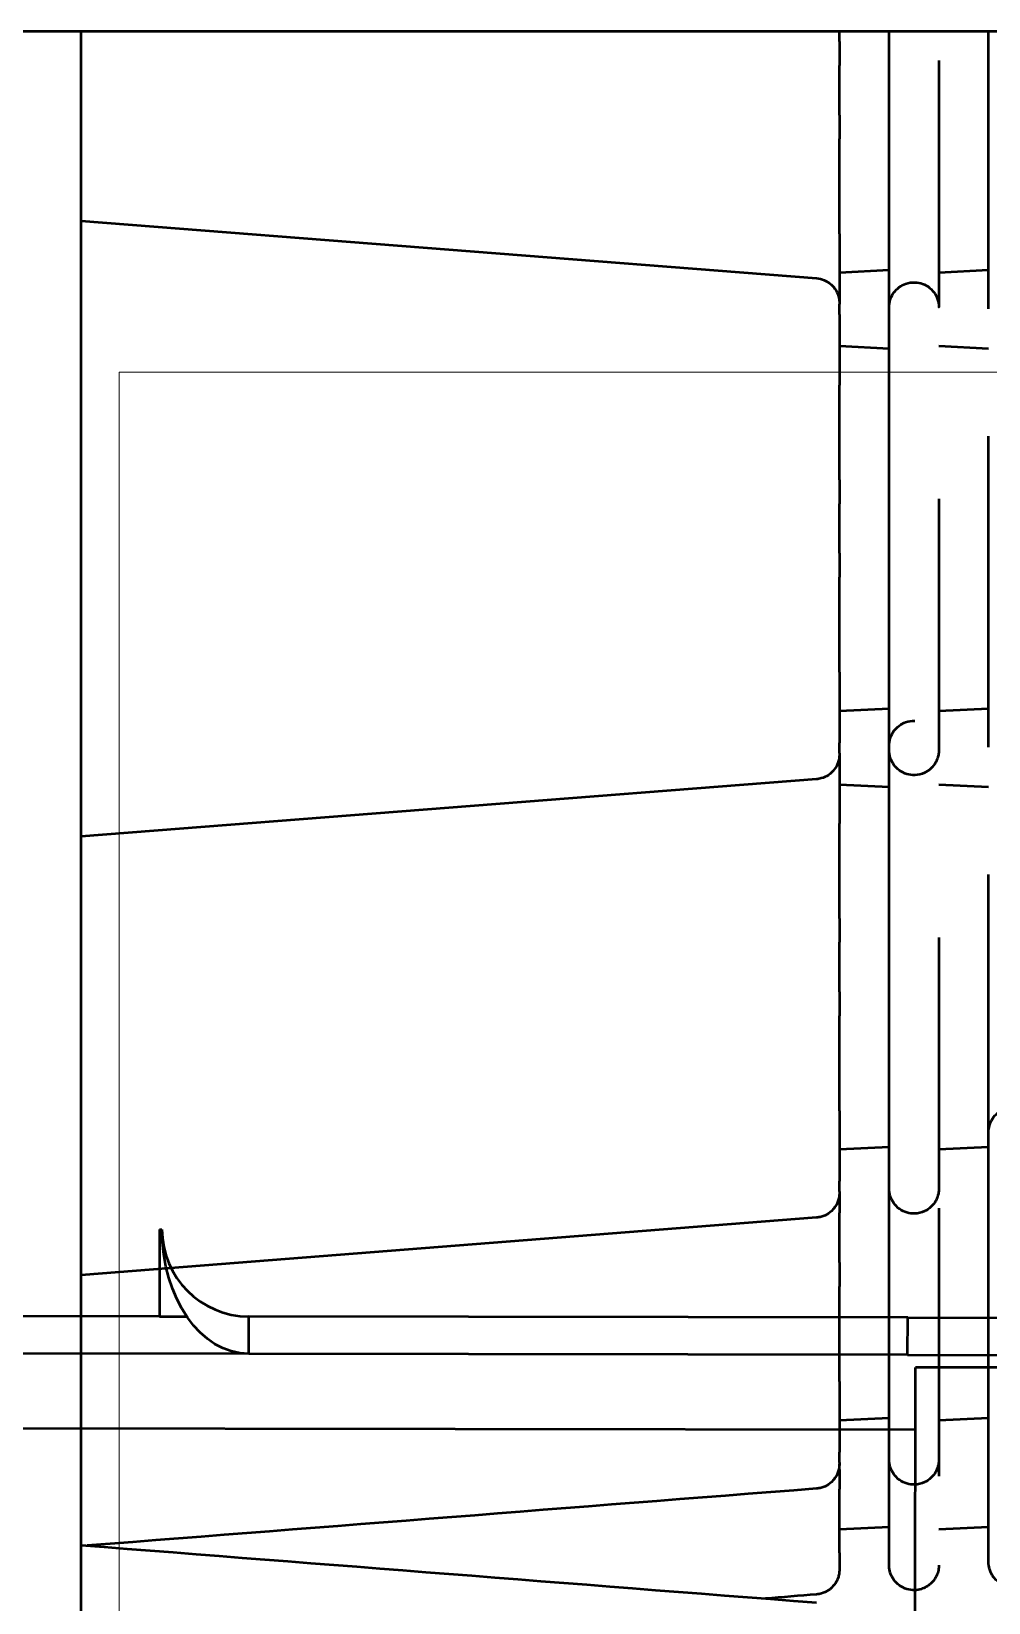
# Model space of a CAD drawing. Extents: x -3873 to 164127, y 7129 to 96529.
# Drawn here: x 50468.7 to 50507.2, y 61193.1 to 61256.3 of the extents above; entities that cross this region are included whole.
import ezdxf

# ---------------------------------------------------------------- set-up
doc = ezdxf.new("R2010")
doc.units = 0
doc.layers.get('0').update_dxf_attribs({"linetype": 'CONTINUOUS'})
doc.layers.add('LAYOUT Kromeka', color=1, linetype='CONTINUOUS', lineweight=5)
doc.layers.add('Visible (ISO)', color=7, linetype='CONTINUOUS', lineweight=50)

# ---------------------------------------------------------------- blocks, each defined once
blk = doc.blocks.new('KD43-180-CCW Feet Cutter & Unloader')
at = {"layer": 'Visible (ISO)', "color": 1}
for p, q in [((1576.799, 963), (1576.799, 870)), ((1540.299, 931.562), (1540.299, 927.322)), ((1544.299, 931.687), (1544.299, 927.442)), ((1546.299, 931.859), (1546.299, 931.86)), ((1546.299, 931.667), (1546.299, 931.859)), ((1546.299, 931.181), (1546.299, 931.667)), ((1546.299, 931.181), (1546.299, 930.192)), ((1540.299, 930.156), (1542.299, 930.253)), ((1544.299, 930.156), (1546.299, 930.253)), ((1546.299, 930.192), (1546.299, 928.632)), ((1546.299, 927.832), (1546.299, 928.632)), ((1542.299, 927.442), (1542.299, 928.1)), ((1546.299, 927.832), (1546.299, 927.607)), ((1546.299, 927.556), (1546.299, 927.607)), ((1540.299, 927.322), (1540.299, 916.423)), ((1542.299, 917.321), (1542.299, 927.442)), ((1544.299, 927.442), (1544.299, 916.543)), ((1546.299, 927.556), (1546.299, 927.138)), ((1546.299, 926.446), (1546.299, 927.138)), ((1546.299, 925.461), (1546.299, 926.446)), ((1540.299, 925.771), (1542.299, 925.869)), ((1544.299, 925.771), (1546.299, 925.869)), ((1546.299, 924.294), (1546.299, 925.461)), ((1546.299, 924.294), (1546.299, 922.597)), ((1546.299, 922.597), (1546.299, 920.475)), ((1546.299, 919.512), (1546.299, 920.475)), ((1547.221, 917.706), (1576.799, 920.017)), ((1546.299, 919.512), (1546.299, 917.516)), ((1546.299, 916.709), (1546.299, 917.516)), ((1540.299, 916.423), (1540.299, 904.405)), ((1542.299, 906.436), (1542.299, 916.543)), ((1544.299, 916.543), (1544.299, 904.611)), ((1546.299, 916.66), (1546.299, 916.709)), ((1546.299, 916.66), (1546.299, 916.244)), ((1546.299, 915.554), (1546.299, 916.244)), ((1540.299, 914.873), (1542.299, 914.971)), ((1544.299, 914.873), (1546.299, 914.971)), ((1546.299, 914.571), (1546.299, 915.554)), ((1546.299, 913.407), (1546.299, 914.571)), ((1546.299, 913.407), (1546.299, 911.71)), ((1546.299, 911.71), (1546.299, 909.589)), ((1546.299, 908.627), (1546.299, 909.589)), ((1546.299, 908.627), (1546.299, 906.631)), ((1546.299, 905.676), (1546.299, 906.631)), ((1546.299, 905.676), (1546.299, 903.55)), ((1540.299, 904.405), (1540.299, 903.912)), ((1544.299, 904.611), (1544.299, 898.91)), ((1546.299, 903.55), (1546.299, 901.859)), ((1547.221, 900.072), (1576.799, 902.383)), ((1546.299, 900.691), (1546.299, 901.859)), ((1546.299, 899.711), (1546.299, 900.691)), ((1540.299, 900.394), (1542.299, 900.296)), ((1544.299, 900.394), (1546.299, 900.296)), ((1546.299, 899.075), (1546.299, 899.711)), ((1540.299, 898.79), (1540.299, 886.768)), ((1542.299, 888.798), (1542.299, 898.91)), ((1544.299, 898.91), (1544.299, 886.973)), ((1546.299, 899.026), (1546.299, 899.075)), ((1546.299, 899.026), (1546.299, 898.609)), ((1546.299, 897.918), (1546.299, 898.609)), ((1546.299, 896.935), (1546.299, 897.918)), ((1540.299, 897.24), (1542.299, 897.337)), ((1544.299, 897.24), (1546.299, 897.337)), ((1546.299, 895.77), (1546.299, 896.935)), ((1546.299, 895.77), (1546.299, 894.073)), ((1546.299, 894.073), (1546.299, 891.952)), ((1546.299, 890.989), (1546.299, 891.952)), ((1546.299, 890.989), (1546.299, 888.993)), ((1546.299, 888.038), (1546.299, 888.993)), ((1546.299, 888.038), (1546.299, 885.912)), ((1540.299, 886.768), (1540.299, 886.275)), ((1544.299, 886.973), (1544.299, 881.09)), ((1546.299, 885.912), (1546.299, 884.222)), ((1546.299, 883.055), (1546.299, 884.222)), ((1540.299, 882.76), (1542.299, 882.663)), ((1544.299, 882.76), (1546.299, 882.663)), ((1546.299, 882.075), (1546.299, 883.055)), ((1546.299, 881.386), (1546.299, 882.075)), ((1540.299, 881.156), (1540.299, 870)), ((1542.299, 871.171), (1542.299, 881.09)), ((1544.299, 881.09), (1544.299, 870)), ((1546.299, 881.386), (1546.299, 880.973)), ((1546.299, 880.925), (1546.299, 880.973)), ((1546.299, 880.288), (1546.299, 880.925)), ((1546.299, 879.306), (1546.299, 880.288)), ((1540.299, 879.606), (1542.299, 879.704)), ((1544.299, 879.606), (1546.299, 879.704)), ((1576.799, 877.617), (1547.221, 879.928)), ((1546.299, 878.141), (1546.299, 879.306)), ((1546.299, 878.141), (1546.299, 876.445)), ((1546.299, 876.445), (1546.299, 874.325)), ((1546.299, 873.362), (1546.299, 874.325)), ((1546.299, 873.362), (1546.299, 871.366)), ((1546.299, 870.411), (1546.299, 871.366)), ((1546.299, 870.411), (1546.299, 870)), ((1185.799, 870), (1645.799, 870))]:
    blk.add_line(p, q, dxfattribs=at)
for points, knots in [([(1542.299, 931.687), (1542.299, 931.689), (1542.299, 931.692), (1542.299, 931.703), (1542.299, 931.712), (1542.3, 931.738), (1542.301, 931.756), (1542.306, 931.809), (1542.311, 931.845), (1542.332, 931.95), (1542.353, 932.019), (1542.41, 932.15), (1542.446, 932.213), (1542.529, 932.329), (1542.578, 932.383), (1542.684, 932.479), (1542.743, 932.521), (1542.867, 932.592), (1542.934, 932.621), (1543.088, 932.669), (1543.178, 932.684), (1543.268, 932.686)], [0, 0, 0, 0, 0.0006672, 0.0006672, 0.003336, 0.003336, 0.0086751, 0.0086751, 0.0193643, 0.0193643, 0.0408325, 0.0408325, 0.0623007, 0.0623007, 0.0837689, 0.0837689, 0.105237, 0.105237, 0.1267052, 0.1267052, 0.1536229, 0.1536229, 0.1536229, 0.1536229]), ([(1543.268, 932.687), (1543.375, 932.69), (1543.485, 932.676), (1543.692, 932.613), (1543.792, 932.564), (1543.968, 932.438), (1544.047, 932.36), (1544.174, 932.184), (1544.223, 932.084), (1544.269, 931.934), (1544.28, 931.886), (1544.295, 931.788), (1544.299, 931.737), (1544.299, 931.687)], [0, 0, 0, 0, 0.0323412, 0.0323412, 0.0648515, 0.0648515, 0.0973563, 0.0973563, 0.1298622, 0.1298622, 0.1445699, 0.1445699, 0.1596116, 0.1596116, 0.1596116, 0.1596116]), ([(1546.299, 931.86), (1546.299, 931.917), (1546.304, 931.975), (1546.323, 932.086), (1546.337, 932.14), (1546.391, 932.292), (1546.443, 932.387), (1546.571, 932.554), (1546.65, 932.629), (1546.825, 932.747), (1546.923, 932.793), (1547.087, 932.84), (1547.152, 932.852), (1547.217, 932.857)], [0, 0, 0, 0, 0.0171679, 0.0171679, 0.0338477, 0.0338477, 0.0654965, 0.0654965, 0.0971453, 0.0971453, 0.128794, 0.128794, 0.14842, 0.14842, 0.14842, 0.14842]), ([(1539.268, 932.561), (1539.375, 932.565), (1539.485, 932.55), (1539.692, 932.488), (1539.792, 932.439), (1539.968, 932.313), (1540.047, 932.234), (1540.174, 932.059), (1540.223, 931.959), (1540.269, 931.808), (1540.28, 931.76), (1540.295, 931.662), (1540.299, 931.612), (1540.299, 931.562)], [0, 0, 0, 0, 0.0323408, 0.0323408, 0.0648508, 0.0648508, 0.0973554, 0.0973554, 0.1298615, 0.1298615, 0.1445699, 0.1445699, 0.1596124, 0.1596124, 0.1596124, 0.1596124]), ([(1542.299, 927.442), (1542.299, 927.503), (1542.305, 927.566), (1542.336, 927.731), (1542.373, 927.833), (1542.475, 928.017), (1542.541, 928.102), (1542.696, 928.246), (1542.785, 928.306), (1543.002, 928.406), (1543.136, 928.437), (1543.269, 928.441)], [0, 0, 0, 0, 0.0186561, 0.0186561, 0.0502888, 0.0502888, 0.0819215, 0.0819215, 0.1135542, 0.1135542, 0.1533838, 0.1533838, 0.1533838, 0.1533838]), ([(1543.269, 928.441), (1543.377, 928.444), (1543.486, 928.43), (1543.693, 928.367), (1543.793, 928.318), (1543.969, 928.192), (1544.048, 928.113), (1544.174, 927.937), (1544.224, 927.837), (1544.271, 927.682), (1544.283, 927.63), (1544.294, 927.55), (1544.296, 927.523), (1544.298, 927.485), (1544.299, 927.475), (1544.299, 927.457), (1544.299, 927.45), (1544.299, 927.442), (1544.299, 927.442), (1544.299, 927.442), (1544.299, 927.442), (1544.299, 927.442)], [0, 0, 0, 0, 0.0323424, 0.0323424, 0.0648538, 0.0648538, 0.097359, 0.097359, 0.1298643, 0.1298643, 0.1459593, 0.1459593, 0.1540946, 0.1540946, 0.1571432, 0.1571432, 0.1594296, 0.1594296, 0.1594564, 0.1594564, 0.1594813, 0.1594813, 0.1594813, 0.1594813]), ([(1546.299, 927.607), (1546.299, 927.665), (1546.304, 927.723), (1546.324, 927.835), (1546.338, 927.89), (1546.393, 928.043), (1546.445, 928.137), (1546.574, 928.304), (1546.653, 928.378), (1546.828, 928.496), (1546.926, 928.541), (1547.091, 928.587), (1547.156, 928.599), (1547.221, 928.604)], [0, 0, 0, 0, 0.0173688, 0.0173688, 0.0342325, 0.0342325, 0.0658813, 0.0658813, 0.0975301, 0.0975301, 0.1291788, 0.1291788, 0.1488048, 0.1488048, 0.1488048, 0.1488048]), ([(1542.299, 916.543), (1542.299, 916.605), (1542.305, 916.668), (1542.336, 916.833), (1542.373, 916.935), (1542.475, 917.119), (1542.541, 917.204), (1542.696, 917.348), (1542.785, 917.408), (1543.002, 917.507), (1543.136, 917.539), (1543.269, 917.543)], [0, 0, 0, 0, 0.0186561, 0.0186561, 0.0502888, 0.0502888, 0.0819215, 0.0819215, 0.1135542, 0.1135542, 0.1533838, 0.1533838, 0.1533838, 0.1533838]), ([(1543.269, 917.543), (1543.377, 917.546), (1543.486, 917.532), (1543.693, 917.469), (1543.793, 917.42), (1543.969, 917.293), (1544.048, 917.215), (1544.174, 917.039), (1544.224, 916.939), (1544.271, 916.784), (1544.283, 916.731), (1544.294, 916.651), (1544.296, 916.624), (1544.298, 916.587), (1544.299, 916.577), (1544.299, 916.559), (1544.299, 916.552), (1544.299, 916.544), (1544.299, 916.544), (1544.299, 916.544), (1544.299, 916.544), (1544.299, 916.543)], [0, 0, 0, 0, 0.0323424, 0.0323424, 0.0648538, 0.0648538, 0.097359, 0.097359, 0.1298643, 0.1298643, 0.1459593, 0.1459593, 0.1540946, 0.1540946, 0.1571432, 0.1571432, 0.1594296, 0.1594296, 0.1594564, 0.1594564, 0.1594813, 0.1594813, 0.1594813, 0.1594813]), ([(1546.299, 916.709), (1546.299, 916.767), (1546.304, 916.825), (1546.324, 916.937), (1546.338, 916.992), (1546.393, 917.144), (1546.445, 917.239), (1546.574, 917.406), (1546.653, 917.48), (1546.828, 917.597), (1546.926, 917.643), (1547.091, 917.689), (1547.156, 917.701), (1547.221, 917.706)], [0, 0, 0, 0, 0.0173688, 0.0173688, 0.0342325, 0.0342325, 0.0658813, 0.0658813, 0.0975301, 0.0975301, 0.1291788, 0.1291788, 0.1488048, 0.1488048, 0.1488048, 0.1488048]), ([(1540.299, 914.27), (1540.299, 914.243), (1540.298, 914.217), (1540.289, 914.11), (1540.273, 914.03), (1540.213, 913.85), (1540.161, 913.751), (1540.029, 913.578), (1539.948, 913.502), (1539.768, 913.38), (1539.667, 913.334), (1539.467, 913.279), (1539.367, 913.267), (1539.268, 913.271)], [0, 0, 0, 0, 0.0079932, 0.0079932, 0.0321193, 0.0321193, 0.064891, 0.064891, 0.0973886, 0.0973886, 0.1298948, 0.1298948, 0.1596073, 0.1596073, 0.1596073, 0.1596073]), ([(1542.299, 898.91), (1542.299, 898.972), (1542.305, 899.035), (1542.336, 899.199), (1542.373, 899.301), (1542.475, 899.486), (1542.541, 899.571), (1542.696, 899.714), (1542.785, 899.774), (1543.002, 899.874), (1543.136, 899.905), (1543.269, 899.909)], [0, 0, 0, 0, 0.0186561, 0.0186561, 0.0502888, 0.0502888, 0.0819215, 0.0819215, 0.1135542, 0.1135542, 0.1533838, 0.1533838, 0.1533838, 0.1533838]), ([(1543.269, 899.909), (1543.377, 899.913), (1543.486, 899.898), (1543.693, 899.835), (1543.793, 899.786), (1543.969, 899.66), (1544.048, 899.581), (1544.174, 899.405), (1544.224, 899.306), (1544.271, 899.151), (1544.283, 899.098), (1544.294, 899.018), (1544.296, 898.991), (1544.298, 898.954), (1544.299, 898.943), (1544.299, 898.926), (1544.299, 898.918), (1544.299, 898.91), (1544.299, 898.91), (1544.299, 898.91), (1544.299, 898.91), (1544.299, 898.91)], [0, 0, 0, 0, 0.0323424, 0.0323424, 0.0648538, 0.0648538, 0.097359, 0.097359, 0.1298643, 0.1298643, 0.1459593, 0.1459593, 0.1540946, 0.1540946, 0.1571432, 0.1571432, 0.1594296, 0.1594296, 0.1594564, 0.1594564, 0.1594813, 0.1594813, 0.1594813, 0.1594813]), ([(1546.299, 899.075), (1546.299, 899.133), (1546.304, 899.191), (1546.324, 899.304), (1546.338, 899.359), (1546.393, 899.511), (1546.445, 899.606), (1546.574, 899.772), (1546.653, 899.846), (1546.828, 899.964), (1546.926, 900.009), (1547.091, 900.056), (1547.156, 900.067), (1547.221, 900.072)], [0, 0, 0, 0, 0.0173688, 0.0173688, 0.0342325, 0.0342325, 0.0658813, 0.0658813, 0.0975301, 0.0975301, 0.1291788, 0.1291788, 0.1488048, 0.1488048, 0.1488048, 0.1488048]), ([(1544.299, 898.724), (1544.299, 898.667), (1544.294, 898.609), (1544.275, 898.498), (1544.261, 898.444), (1544.21, 898.299), (1544.163, 898.21), (1544.046, 898.052), (1543.975, 897.98), (1543.817, 897.863), (1543.729, 897.815), (1543.519, 897.74), (1543.393, 897.72), (1543.269, 897.724)], [0, 0, 0, 0, 0.0171238, 0.0171238, 0.0337587, 0.0337587, 0.0632892, 0.0632892, 0.0928197, 0.0928197, 0.1223502, 0.1223502, 0.1594958, 0.1594958, 0.1594958, 0.1594958]), ([(1543.269, 880.091), (1543.161, 880.094), (1543.053, 880.115), (1542.85, 880.19), (1542.753, 880.245), (1542.585, 880.382), (1542.511, 880.465), (1542.395, 880.648), (1542.352, 880.751), (1542.314, 880.908), (1542.306, 880.961), (1542.301, 881.028), (1542.3, 881.042), (1542.299, 881.066), (1542.299, 881.076), (1542.299, 881.087), (1542.299, 881.088), (1542.299, 881.089), (1542.299, 881.09), (1542.299, 881.09), (1542.299, 881.09), (1542.299, 881.09)], [0, 0, 0, 0, 0.0323459, 0.0323459, 0.0648577, 0.0648577, 0.097363, 0.097363, 0.1298678, 0.1298678, 0.1459624, 0.1459624, 0.1500274, 0.1500274, 0.153076, 0.153076, 0.1533617, 0.1533617, 0.1534615, 0.1534615, 0.153474, 0.153474, 0.153474, 0.153474]), ([(1544.299, 881.09), (1544.299, 881.033), (1544.294, 880.976), (1544.275, 880.865), (1544.261, 880.811), (1544.21, 880.666), (1544.163, 880.577), (1544.046, 880.418), (1543.975, 880.347), (1543.817, 880.229), (1543.729, 880.182), (1543.519, 880.107), (1543.393, 880.087), (1543.269, 880.091)], [0, 0, 0, 0, 0.0171072, 0.0171072, 0.0337269, 0.0337269, 0.0632648, 0.0632648, 0.0928027, 0.0928027, 0.1223406, 0.1223406, 0.1594956, 0.1594956, 0.1594956, 0.1594956]), ([(1547.221, 879.928), (1547.114, 879.936), (1547.006, 879.962), (1546.809, 880.046), (1546.717, 880.105), (1546.558, 880.245), (1546.489, 880.329), (1546.382, 880.513), (1546.342, 880.614), (1546.313, 880.752), (1546.308, 880.786), (1546.301, 880.855), (1546.299, 880.89), (1546.299, 880.925)], [0, 0, 0, 0, 0.0323662, 0.0323662, 0.0642129, 0.0642129, 0.0960772, 0.0960772, 0.1279395, 0.1279395, 0.1382725, 0.1382725, 0.148718, 0.148718, 0.148718, 0.148718])]:
    blk.add_open_spline(points, degree=3, knots=knots, dxfattribs=at)
for points in [[(1543.268, 932.687), (1543.268, 932.687), (1543.268, 932.687), (1543.268, 932.687)], [(1547.217, 932.857), (1547.904, 932.913), (1548.591, 932.97), (1549.278, 933.026)], [(1576.799, 930.876), (1566.94, 931.646), (1557.08, 932.417), (1547.221, 933.187)], [(1547.221, 928.604), (1556.998, 929.368), (1566.774, 930.132), (1576.551, 930.895)]]:
    blk.add_open_spline(points, degree=3, dxfattribs=at)
blk = doc.blocks.new('FP01_Feet_Scalder')
at = {"layer": 'Visible (ISO)', "color": 0}
for p, q in [((2459.5, 429.92), (2459.5, 544.82)), ((2458, 426.32), (2458, 539.82)), ((2455, 496), (2455, 399.5)), ((2463, 429.92), (2459.5, 429.92)), ((2459.5, 429.92), (2459.5, 428.819)), ((2463, 429.92), (2463, 429.82)), ((2458, 399.82), (2458, 426.32)), ((2458, 426.32), (2459.5, 426.32)), ((2459.5, 399.82), (2459.5, 426.32)), ((2447.5, 399.5), (2457.5, 399.5)), ((2457.5, 359.5), (2457.5, 399.5)), ((2458, 399.82), (2458, -35.18)), ((2458, 399.82), (2459.5, 399.82)), ((2459.5, 399.82), (2459.5, -35.18))]:
    blk.add_line(p, q, dxfattribs=at)
blk.add_arc((2463, 426.32), 3.5, 90, 180, dxfattribs=at)
at = {"layer": 'Visible (ISO)', "color": 0, "extrusion": (0, 0, -1)}
blk.add_ellipse((2463, 426.32), major_axis=(-5, 0), ratio=0.7, start_param=0, end_param=1.570796, dxfattribs=at)
blk = doc.blocks.new('feet_scalder_platform')
at = {"ltscale": 20}
for p, q in [((-520, -2751.145), (-520, 0)), ((1220, -2751.145), (-520, -2751.145))]:
    blk.add_line(p, q, dxfattribs=at)

msp = doc.modelspace()

# ---------------------------------------------------------------- block references
at = {"layer": 'LAYOUT Kromeka', "color": 6, "ltscale": 20, "rotation": 180}
msp.add_blockref('KD43-180-CCW Feet Cutter & Unloader', (52047.453, 62126.299), dxfattribs=at)
at = {"layer": 'LAYOUT Kromeka', "rotation": 89.90410115215707}
msp.add_blockref('FP01_Feet_Scalder', (50899.603, 58744.405), dxfattribs=at)
at = {"layer": 'LAYOUT Kromeka', "color": 0, "linetype": 'Continuous', "ltscale": 50, "xscale": -1, "rotation": 180}
msp.add_blockref('feet_scalder_platform', (50992.188, 58491.457), dxfattribs=at)

doc.saveas('drawing.dxf')
